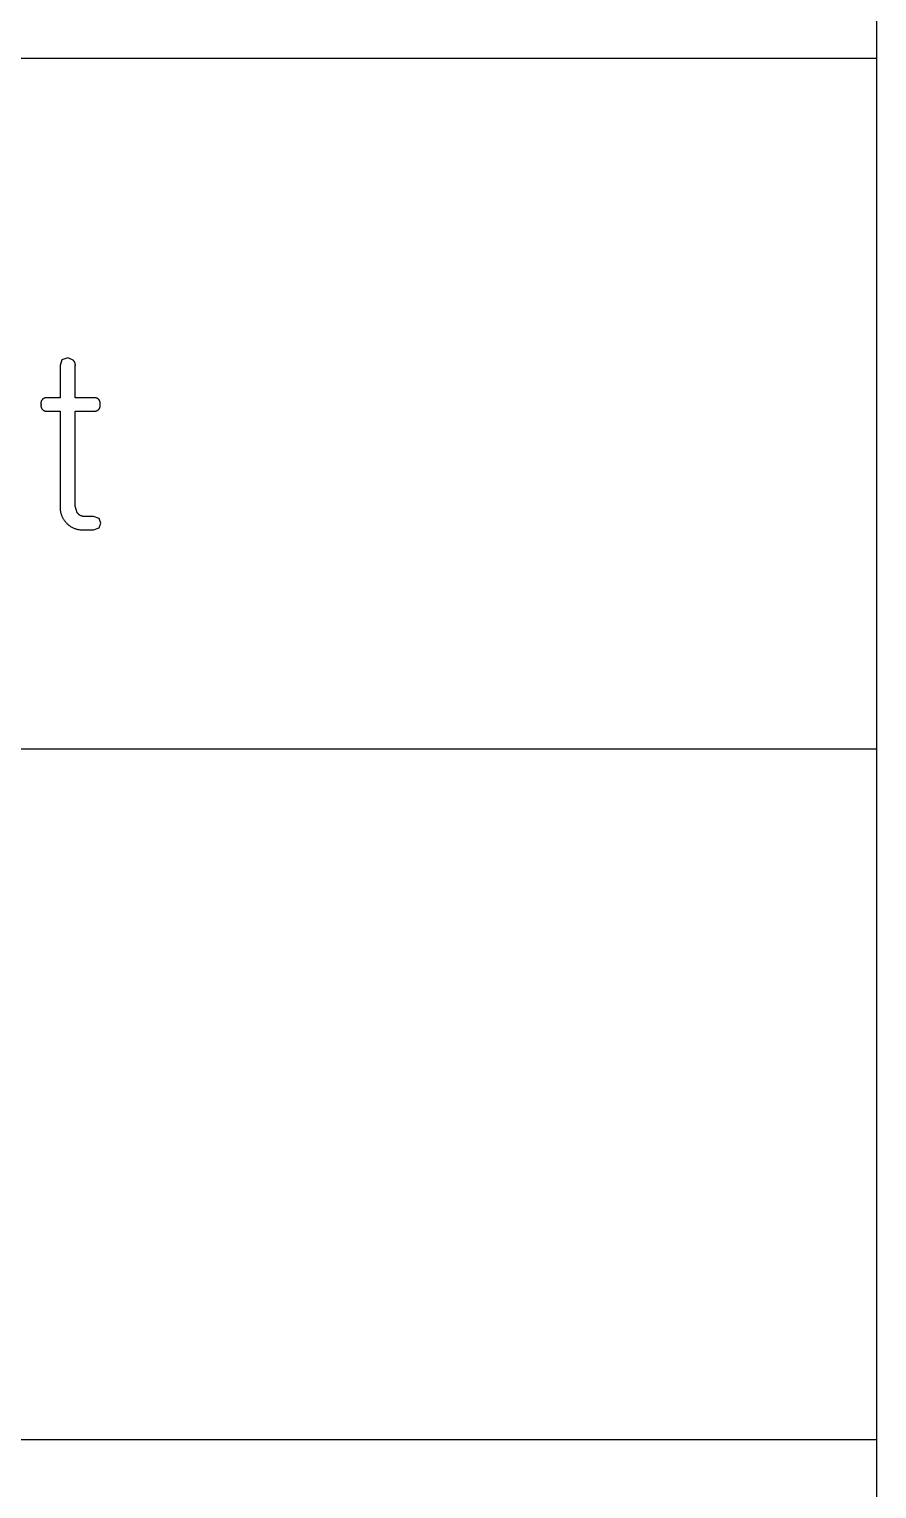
# Model space of a CAD drawing. Header units: millimetres. Extents: x 3033 to 5773, y 123 to 1487.
# Drawn here: x 5727.1 to 5773.1, y 233.9 to 313.1 of the extents above; entities that cross this region are included whole.
import ezdxf

# ---------------------------------------------------------------- set-up
doc = ezdxf.new("R2010")
doc.units = ezdxf.units.MM
doc.header["$MEASUREMENT"] = 0
doc.layers.add('____', color=5, linetype='Continuous')
doc.layers.add('TEX', color=70, linetype='Continuous')

msp = doc.modelspace()

# ---------------------------------------------------------------- linework, layer by layer
at = {"layer": '____'}
msp.add_line((5773.113, 124.063), (5773.113, 1486.944), dxfattribs=at)
at = {"layer": 'TEX'}
for p, q in [((5394.391, 311.563), (5773.113, 311.563)), ((5728.896, 295.188), (5728.793, 294.878)), ((5728.793, 294.878), (5728.793, 293.126)), ((5729.205, 295.291), (5728.896, 295.188)), ((5729.463, 295.188), (5729.205, 295.291)), ((5729.472, 295.182), (5729.463, 295.188)), ((5729.481, 295.176), (5729.472, 295.182)), ((5729.49, 295.17), (5729.481, 295.176)), ((5729.499, 295.164), (5729.49, 295.17)), ((5729.507, 295.157), (5729.499, 295.164)), ((5729.516, 295.15), (5729.507, 295.157)), ((5729.524, 295.143), (5729.516, 295.15)), ((5729.531, 295.135), (5729.524, 295.143)), ((5729.539, 295.127), (5729.531, 295.135)), ((5729.546, 295.119), (5729.539, 295.127)), ((5729.553, 295.111), (5729.546, 295.119)), ((5729.559, 295.102), (5729.553, 295.111)), ((5729.565, 295.094), (5729.559, 295.102)), ((5729.571, 295.085), (5729.565, 295.094)), ((5729.577, 295.075), (5729.571, 295.085)), ((5729.582, 295.066), (5729.577, 295.075)), ((5729.587, 295.056), (5729.582, 295.066)), ((5729.592, 295.047), (5729.587, 295.056)), ((5729.596, 295.037), (5729.592, 295.047)), ((5729.6, 295.027), (5729.596, 295.037)), ((5729.604, 295.017), (5729.6, 295.027)), ((5729.607, 295.006), (5729.604, 295.017)), ((5729.61, 294.996), (5729.607, 295.006)), ((5729.613, 294.986), (5729.61, 294.996)), ((5729.615, 294.975), (5729.613, 294.986)), ((5729.617, 294.964), (5729.615, 294.975)), ((5729.618, 294.954), (5729.617, 294.964)), ((5729.619, 294.943), (5729.618, 294.954)), ((5729.618, 294.878), (5729.619, 294.889)), ((5729.618, 293.126), (5729.618, 294.878)), ((5729.62, 294.932), (5729.619, 294.943)), ((5729.619, 294.889), (5729.62, 294.9)), ((5729.62, 294.921), (5729.62, 294.932)), ((5729.62, 294.911), (5729.62, 294.921)), ((5729.62, 294.9), (5729.62, 294.911)), ((5727.755, 292.865), (5727.754, 292.855)), ((5727.754, 292.855), (5727.754, 292.845)), ((5727.754, 292.845), (5727.754, 292.835)), ((5727.754, 292.835), (5727.754, 292.825)), ((5727.754, 292.825), (5727.754, 292.815)), ((5727.754, 292.815), (5727.755, 292.805)), ((5727.755, 292.725), (5727.754, 292.715)), ((5727.754, 292.715), (5727.754, 292.705)), ((5727.754, 292.705), (5727.754, 292.695)), ((5727.754, 292.695), (5727.754, 292.685)), ((5727.754, 292.685), (5727.754, 292.675)), ((5727.754, 292.675), (5727.755, 292.665)), ((5727.756, 292.875), (5727.755, 292.865)), ((5727.755, 292.805), (5727.756, 292.795)), ((5727.756, 292.735), (5727.755, 292.725)), ((5727.755, 292.665), (5727.756, 292.655)), ((5727.758, 292.885), (5727.756, 292.875)), ((5727.756, 292.795), (5727.758, 292.785)), ((5727.758, 292.745), (5727.756, 292.735)), ((5727.756, 292.655), (5727.758, 292.645)), ((5727.76, 292.895), (5727.758, 292.885)), ((5727.758, 292.785), (5727.76, 292.775)), ((5727.76, 292.755), (5727.758, 292.745)), ((5727.758, 292.645), (5727.76, 292.635)), ((5727.762, 292.905), (5727.76, 292.895)), ((5727.76, 292.775), (5727.762, 292.765)), ((5727.762, 292.765), (5727.76, 292.755)), ((5727.76, 292.635), (5727.762, 292.625)), ((5727.765, 292.915), (5727.762, 292.905)), ((5727.762, 292.625), (5727.765, 292.615)), ((5727.767, 292.924), (5727.765, 292.915)), ((5727.765, 292.615), (5727.767, 292.606)), ((5727.771, 292.934), (5727.767, 292.924)), ((5727.767, 292.606), (5727.771, 292.596)), ((5727.774, 292.943), (5727.771, 292.934)), ((5727.771, 292.596), (5727.774, 292.587)), ((5727.778, 292.953), (5727.774, 292.943)), ((5727.774, 292.587), (5727.778, 292.577)), ((5727.782, 292.962), (5727.778, 292.953)), ((5727.778, 292.577), (5727.782, 292.568)), ((5727.787, 292.971), (5727.782, 292.962)), ((5727.782, 292.568), (5727.787, 292.559)), ((5727.792, 292.98), (5727.787, 292.971)), ((5727.787, 292.559), (5727.792, 292.55)), ((5727.797, 292.989), (5727.792, 292.98)), ((5727.792, 292.55), (5727.797, 292.542)), ((5727.802, 292.997), (5727.797, 292.989)), ((5727.797, 292.542), (5727.802, 292.533)), ((5727.808, 293.005), (5727.802, 292.997)), ((5727.802, 292.533), (5727.808, 292.525)), ((5727.814, 293.013), (5727.808, 293.005)), ((5727.808, 292.525), (5727.814, 292.517)), ((5727.82, 293.021), (5727.814, 293.013)), ((5727.814, 292.517), (5727.82, 292.509)), ((5727.827, 293.029), (5727.82, 293.021)), ((5727.82, 292.509), (5727.827, 292.501)), ((5727.834, 293.036), (5727.827, 293.029)), ((5727.827, 292.501), (5727.834, 292.494)), ((5727.841, 293.044), (5727.834, 293.036)), ((5727.834, 292.494), (5727.841, 292.486)), ((5727.848, 293.051), (5727.841, 293.044)), ((5727.841, 292.486), (5727.848, 292.48)), ((5727.856, 293.057), (5727.848, 293.051)), ((5727.848, 292.48), (5727.856, 292.473)), ((5727.864, 293.064), (5727.856, 293.057)), ((5727.856, 292.473), (5727.864, 292.466)), ((5727.872, 293.07), (5727.864, 293.064)), ((5727.864, 292.466), (5727.872, 292.46)), ((5727.88, 293.076), (5727.872, 293.07)), ((5727.872, 292.46), (5727.88, 292.454)), ((5727.888, 293.081), (5727.88, 293.076)), ((5727.88, 292.454), (5727.888, 292.449)), ((5727.897, 293.087), (5727.888, 293.081)), ((5727.888, 292.449), (5727.897, 292.444)), ((5727.906, 293.092), (5727.897, 293.087)), ((5727.915, 293.096), (5727.906, 293.092)), ((5727.924, 293.101), (5727.915, 293.096)), ((5727.933, 293.105), (5727.924, 293.101)), ((5727.942, 293.108), (5727.933, 293.105)), ((5727.952, 293.112), (5727.942, 293.108)), ((5727.962, 293.115), (5727.952, 293.112)), ((5727.971, 293.118), (5727.962, 293.115)), ((5727.981, 293.12), (5727.971, 293.118)), ((5727.991, 293.122), (5727.981, 293.12)), ((5728.001, 293.124), (5727.991, 293.122)), ((5728.011, 293.125), (5728.001, 293.124)), ((5728.021, 293.126), (5728.011, 293.125)), ((5728.031, 293.127), (5728.021, 293.126)), ((5728.041, 293.127), (5728.031, 293.127)), ((5728.051, 293.127), (5728.041, 293.127)), ((5728.061, 293.127), (5728.051, 293.127)), ((5728.071, 293.126), (5728.061, 293.127)), ((5728.793, 293.126), (5728.071, 293.126)), ((5730.649, 293.126), (5729.618, 293.126)), ((5730.659, 293.127), (5730.649, 293.126)), ((5730.669, 293.127), (5730.659, 293.127)), ((5730.679, 293.127), (5730.669, 293.127)), ((5730.689, 293.127), (5730.679, 293.127)), ((5730.699, 293.126), (5730.689, 293.127)), ((5730.709, 293.125), (5730.699, 293.126)), ((5730.719, 293.124), (5730.709, 293.125)), ((5730.729, 293.122), (5730.719, 293.124)), ((5730.739, 293.12), (5730.729, 293.122)), ((5730.749, 293.118), (5730.739, 293.12)), ((5730.759, 293.115), (5730.749, 293.118)), ((5730.768, 293.112), (5730.759, 293.115)), ((5730.778, 293.108), (5730.768, 293.112)), ((5730.787, 293.105), (5730.778, 293.108)), ((5730.796, 293.101), (5730.787, 293.105)), ((5730.805, 293.096), (5730.796, 293.101)), ((5730.814, 293.092), (5730.805, 293.096)), ((5730.823, 293.087), (5730.814, 293.092)), ((5730.832, 293.081), (5730.823, 293.087)), ((5730.823, 292.444), (5730.832, 292.449)), ((5730.84, 293.076), (5730.832, 293.081)), ((5730.832, 292.449), (5730.84, 292.454)), ((5730.848, 293.07), (5730.84, 293.076)), ((5730.84, 292.454), (5730.848, 292.46)), ((5730.856, 293.064), (5730.848, 293.07)), ((5730.848, 292.46), (5730.856, 292.466)), ((5730.864, 293.057), (5730.856, 293.064)), ((5730.856, 292.466), (5730.864, 292.473)), ((5730.872, 293.051), (5730.864, 293.057)), ((5730.864, 292.473), (5730.872, 292.48)), ((5730.879, 293.044), (5730.872, 293.051)), ((5730.872, 292.48), (5730.879, 292.486)), ((5730.886, 293.036), (5730.879, 293.044)), ((5730.879, 292.486), (5730.886, 292.494)), ((5730.893, 293.029), (5730.886, 293.036)), ((5730.886, 292.494), (5730.893, 292.501)), ((5730.9, 293.021), (5730.893, 293.029)), ((5730.893, 292.501), (5730.9, 292.509)), ((5730.906, 293.013), (5730.9, 293.021)), ((5730.9, 292.509), (5730.906, 292.517)), ((5730.912, 293.005), (5730.906, 293.013)), ((5730.906, 292.517), (5730.912, 292.525)), ((5730.918, 292.997), (5730.912, 293.005)), ((5730.912, 292.525), (5730.918, 292.533)), ((5730.923, 292.989), (5730.918, 292.997)), ((5730.918, 292.533), (5730.923, 292.542)), ((5730.928, 292.98), (5730.923, 292.989)), ((5730.923, 292.542), (5730.928, 292.55)), ((5730.933, 292.971), (5730.928, 292.98)), ((5730.928, 292.55), (5730.933, 292.559)), ((5730.938, 292.962), (5730.933, 292.971)), ((5730.933, 292.559), (5730.938, 292.568)), ((5730.942, 292.953), (5730.938, 292.962)), ((5730.938, 292.568), (5730.942, 292.577)), ((5730.946, 292.943), (5730.942, 292.953)), ((5730.942, 292.577), (5730.946, 292.587)), ((5730.949, 292.934), (5730.946, 292.943)), ((5730.946, 292.587), (5730.949, 292.596)), ((5730.953, 292.924), (5730.949, 292.934)), ((5730.949, 292.596), (5730.953, 292.606)), ((5730.956, 292.915), (5730.953, 292.924)), ((5730.953, 292.606), (5730.956, 292.615)), ((5730.958, 292.905), (5730.956, 292.915)), ((5730.956, 292.615), (5730.958, 292.625)), ((5730.96, 292.895), (5730.958, 292.905)), ((5730.958, 292.765), (5730.96, 292.775)), ((5730.96, 292.755), (5730.958, 292.765)), ((5730.958, 292.625), (5730.96, 292.635)), ((5730.962, 292.885), (5730.96, 292.895)), ((5730.96, 292.775), (5730.962, 292.785)), ((5730.962, 292.745), (5730.96, 292.755)), ((5730.96, 292.635), (5730.962, 292.645)), ((5730.964, 292.875), (5730.962, 292.885)), ((5730.962, 292.785), (5730.964, 292.795)), ((5730.964, 292.735), (5730.962, 292.745)), ((5730.962, 292.645), (5730.964, 292.655)), ((5730.965, 292.865), (5730.964, 292.875)), ((5730.964, 292.795), (5730.965, 292.805)), ((5730.965, 292.725), (5730.964, 292.735)), ((5730.964, 292.655), (5730.965, 292.665)), ((5730.966, 292.855), (5730.965, 292.865)), ((5730.965, 292.805), (5730.966, 292.815)), ((5730.966, 292.715), (5730.965, 292.725)), ((5730.965, 292.665), (5730.966, 292.675)), ((5730.966, 292.845), (5730.966, 292.855)), ((5730.967, 292.835), (5730.966, 292.845)), ((5730.966, 292.825), (5730.967, 292.835)), ((5730.966, 292.815), (5730.966, 292.825)), ((5730.966, 292.705), (5730.966, 292.715)), ((5730.967, 292.695), (5730.966, 292.705)), ((5730.966, 292.685), (5730.967, 292.695)), ((5730.966, 292.675), (5730.966, 292.685)), ((5727.897, 292.444), (5727.906, 292.439)), ((5727.906, 292.439), (5727.915, 292.434)), ((5727.915, 292.434), (5727.924, 292.43)), ((5727.924, 292.43), (5727.933, 292.425)), ((5727.933, 292.425), (5727.942, 292.422)), ((5727.942, 292.422), (5727.952, 292.418)), ((5727.952, 292.418), (5727.962, 292.415)), ((5727.962, 292.415), (5727.971, 292.413)), ((5727.971, 292.413), (5727.981, 292.41)), ((5727.981, 292.41), (5727.991, 292.408)), ((5727.991, 292.408), (5728.001, 292.406)), ((5728.001, 292.406), (5728.011, 292.405)), ((5728.011, 292.405), (5728.021, 292.404)), ((5728.021, 292.404), (5728.031, 292.403)), ((5728.031, 292.403), (5728.041, 292.403)), ((5728.041, 292.403), (5728.051, 292.403)), ((5728.051, 292.403), (5728.061, 292.403)), ((5728.061, 292.403), (5728.071, 292.404)), ((5728.071, 292.404), (5728.793, 292.404)), ((5728.793, 292.404), (5728.793, 287.198)), ((5729.618, 287.25), (5729.618, 292.404)), ((5729.618, 292.404), (5730.649, 292.404)), ((5730.649, 292.404), (5730.659, 292.403)), ((5730.659, 292.403), (5730.669, 292.403)), ((5730.669, 292.403), (5730.679, 292.403)), ((5730.679, 292.403), (5730.689, 292.403)), ((5730.689, 292.403), (5730.699, 292.404)), ((5730.699, 292.404), (5730.709, 292.405)), ((5730.709, 292.405), (5730.719, 292.406)), ((5730.719, 292.406), (5730.729, 292.408)), ((5730.729, 292.408), (5730.739, 292.41)), ((5730.739, 292.41), (5730.749, 292.413)), ((5730.749, 292.413), (5730.759, 292.415)), ((5730.759, 292.415), (5730.768, 292.418)), ((5730.768, 292.418), (5730.778, 292.422)), ((5730.778, 292.422), (5730.787, 292.425)), ((5730.787, 292.425), (5730.796, 292.43)), ((5730.796, 292.43), (5730.805, 292.434)), ((5730.805, 292.434), (5730.814, 292.439)), ((5730.814, 292.439), (5730.823, 292.444)), ((5728.793, 287.198), (5728.793, 287.159)), ((5728.793, 287.159), (5728.794, 287.12)), ((5728.794, 287.12), (5728.796, 287.08)), ((5728.796, 287.08), (5728.799, 287.041)), ((5728.799, 287.041), (5728.804, 287.002)), ((5728.804, 287.002), (5728.81, 286.963)), ((5728.81, 286.963), (5728.818, 286.925)), ((5728.818, 286.925), (5728.827, 286.887)), ((5729.721, 286.889), (5729.618, 287.25)), ((5728.827, 286.887), (5728.837, 286.849)), ((5728.837, 286.849), (5728.848, 286.811)), ((5728.848, 286.811), (5728.86, 286.774)), ((5728.86, 286.774), (5728.874, 286.737)), ((5728.874, 286.737), (5728.889, 286.701)), ((5728.889, 286.701), (5728.905, 286.665)), ((5728.905, 286.665), (5728.923, 286.63)), ((5728.923, 286.63), (5728.941, 286.595)), ((5728.941, 286.595), (5728.961, 286.561)), ((5728.961, 286.561), (5728.982, 286.528)), ((5728.982, 286.528), (5729.004, 286.496)), ((5729.004, 286.496), (5729.027, 286.464)), ((5729.027, 286.464), (5729.051, 286.433)), ((5729.051, 286.433), (5729.076, 286.403)), ((5729.076, 286.403), (5729.102, 286.373)), ((5729.102, 286.373), (5729.128, 286.344)), ((5729.128, 286.344), (5729.154, 286.315)), ((5729.154, 286.315), (5729.181, 286.287)), ((5729.181, 286.287), (5729.209, 286.26)), ((5729.209, 286.26), (5729.238, 286.234)), ((5729.238, 286.234), (5729.268, 286.209)), ((5729.268, 286.209), (5729.299, 286.185)), ((5729.299, 286.185), (5729.331, 286.162)), ((5729.331, 286.162), (5729.363, 286.141)), ((5729.363, 286.141), (5729.396, 286.12)), ((5729.396, 286.12), (5729.43, 286.101)), ((5729.731, 286.875), (5729.721, 286.889)), ((5729.742, 286.862), (5729.731, 286.875)), ((5729.753, 286.849), (5729.742, 286.862)), ((5729.765, 286.836), (5729.753, 286.849)), ((5729.777, 286.824), (5729.765, 286.836)), ((5729.789, 286.812), (5729.777, 286.824)), ((5729.802, 286.8), (5729.789, 286.812)), ((5729.815, 286.789), (5729.802, 286.8)), ((5729.829, 286.779), (5729.815, 286.789)), ((5729.843, 286.769), (5729.829, 286.779)), ((5729.857, 286.759), (5729.843, 286.769)), ((5729.872, 286.75), (5729.857, 286.759)), ((5729.886, 286.742), (5729.872, 286.75)), ((5729.902, 286.734), (5729.886, 286.742)), ((5729.917, 286.726), (5729.902, 286.734)), ((5729.933, 286.719), (5729.917, 286.726)), ((5729.949, 286.713), (5729.933, 286.719)), ((5729.965, 286.707), (5729.949, 286.713)), ((5729.981, 286.702), (5729.965, 286.707)), ((5729.998, 286.697), (5729.981, 286.702)), ((5730.014, 286.693), (5729.998, 286.697)), ((5730.031, 286.689), (5730.014, 286.693)), ((5730.048, 286.686), (5730.031, 286.689)), ((5730.065, 286.684), (5730.048, 286.686)), ((5730.082, 286.682), (5730.065, 286.684)), ((5730.099, 286.68), (5730.082, 286.682)), ((5730.116, 286.68), (5730.099, 286.68)), ((5730.133, 286.679), (5730.116, 286.68)), ((5730.151, 286.68), (5730.133, 286.679)), ((5730.168, 286.681), (5730.151, 286.68)), ((5730.185, 286.683), (5730.168, 286.681)), ((5730.597, 286.683), (5730.185, 286.683)), ((5730.906, 286.579), (5730.597, 286.683)), ((5731.01, 286.322), (5730.906, 286.579)), ((5730.906, 286.064), (5731.01, 286.322)), ((5729.43, 286.101), (5729.465, 286.082)), ((5729.465, 286.082), (5729.5, 286.065)), ((5729.5, 286.065), (5729.535, 286.05)), ((5729.535, 286.05), (5729.571, 286.035)), ((5729.571, 286.035), (5729.608, 286.022)), ((5729.608, 286.022), (5729.645, 286.009)), ((5729.645, 286.009), (5729.683, 285.999)), ((5729.683, 285.999), (5729.72, 285.989)), ((5729.72, 285.989), (5729.759, 285.981)), ((5729.759, 285.981), (5729.797, 285.974)), ((5729.797, 285.974), (5729.836, 285.969)), ((5729.836, 285.969), (5729.874, 285.964)), ((5729.874, 285.964), (5729.913, 285.961)), ((5729.913, 285.961), (5729.952, 285.96)), ((5729.952, 285.96), (5729.991, 285.96)), ((5729.991, 285.96), (5730.03, 285.961)), ((5730.03, 285.961), (5730.597, 285.961)), ((5730.597, 285.961), (5730.906, 286.064)), ((5394.391, 274.063), (5773.113, 274.063)), ((5394.391, 236.563), (5773.113, 236.563))]:
    msp.add_line(p, q, dxfattribs=at)

doc.saveas('drawing.dxf')
